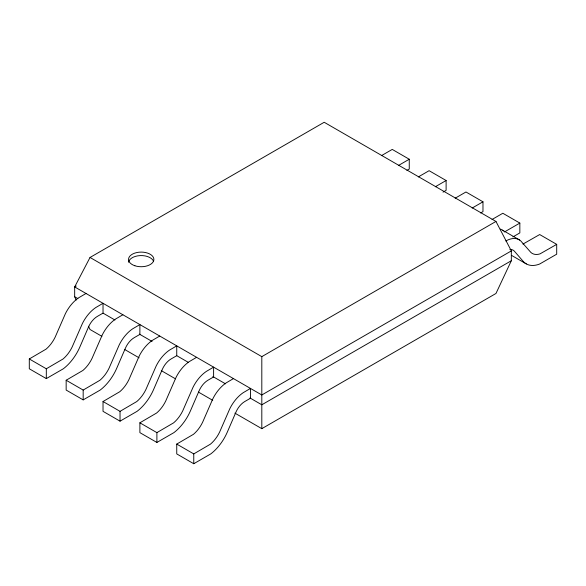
<?xml version="1.0" encoding="UTF-8"?>
<svg xmlns="http://www.w3.org/2000/svg" width="586" height="586" viewBox="0 0 586 586"><rect width="100%" height="100%" fill="white"/><g stroke="black" fill="none" stroke-linecap="round" stroke-linejoin="round"><path stroke-width="0.88" d="M76.202 300.025L74.671 296.75L74.671 286.928L90.032 257.459L324.19 122.269L495.968 221.442L511.329 250.911L511.329 260.733L495.968 293.476L261.81 428.666L234.898 413.13M76.253 286.012L74.671 286.928L261.81 394.971L511.329 250.911M86.01 293.476L78.773 297.717A27.015 15.595 -60 0 0 65.361 313.766L55.157 337.148A22.729 13.119 -60 0 1 46.045 349.161L29.3 358.962L29.3 368.784L46.316 378.607L63.325 368.784A34.764 20.07 -60 0 0 79.894 346.919L88.537 326.937A14.972 8.644 -60 0 1 97.349 316.396L103.026 313.122L103.026 303.299L95.789 307.54A27.015 15.595 -60 0 0 82.37 323.589L72.166 346.971A22.729 13.119 -60 0 1 63.061 358.984L46.316 368.784L29.3 358.962M381.449 155.649L392.239 149.415L409.255 159.238L409.255 169.061L406.933 170.401M122.87 314.755L115.64 319.004A27.015 15.595 -60 0 0 102.22 335.046L92.017 358.427A22.729 13.119 -60 0 1 82.912 370.447L66.159 380.241L66.159 390.064L83.175 399.886L100.184 390.064A34.764 20.07 -60 0 0 116.753 368.198L125.397 348.216A14.972 8.644 -60 0 1 134.216 337.675L139.886 334.401L139.886 324.578L132.648 328.827A27.015 15.595 -60 0 0 119.229 344.868L109.025 368.25A22.729 13.119 -60 0 1 99.92 380.27L83.175 390.064L66.159 380.241M398.465 165.472L409.255 159.238M418.309 176.928L429.106 170.694L446.114 180.517L446.114 190.34L443.023 192.127M159.729 336.042L152.499 340.283A27.015 15.595 -60 0 0 139.08 356.325L128.876 379.713A22.729 13.119 -60 0 1 119.771 391.726L103.026 401.52L103.026 411.343L120.035 421.166L137.051 411.343A34.764 20.07 -60 0 0 153.62 389.478L162.263 369.495A14.972 8.644 -60 0 1 171.075 358.962L176.745 355.687L176.745 345.865L169.508 350.106A27.015 15.595 -60 0 0 156.096 366.147L145.892 389.529A22.729 13.119 -60 0 1 136.78 401.549L120.035 411.343L103.026 401.52M435.325 186.751L446.114 180.517M455.175 198.207L465.965 191.981L482.974 201.804L482.974 211.627L480.659 212.967M196.596 357.321L189.359 361.562A27.015 15.595 -60 0 0 175.939 377.611L165.735 400.992A22.729 13.119 -60 0 1 156.63 413.005L139.886 422.806L139.886 432.629L156.894 442.452L173.91 432.629A34.764 20.07 -60 0 0 190.479 410.764L199.123 390.781A14.972 8.644 -60 0 1 207.935 380.241L213.604 376.966L213.604 367.144L206.375 371.385A27.015 15.595 -60 0 0 192.955 387.434L182.751 410.815A22.729 13.119 -60 0 1 173.646 422.828L156.894 432.629L139.886 422.806M472.184 208.03L482.974 201.804M492.035 219.494L502.825 213.26L519.841 223.083L519.841 232.906L512.882 236.927M90.032 257.459L261.81 356.64L495.968 221.442M233.455 378.6L226.218 382.848A27.015 15.595 -60 0 0 212.806 398.89L202.602 422.272A22.729 13.119 -60 0 1 193.49 434.292L176.745 444.085L176.745 453.908L193.761 463.731L210.77 453.908A34.764 20.07 -60 0 0 227.339 432.043L235.982 412.061A14.972 8.644 -60 0 1 244.794 401.52L250.471 398.246L250.471 388.423L243.234 392.671A27.015 15.595 -60 0 0 229.815 408.713L219.611 432.094A22.729 13.119 -60 0 1 210.506 444.115L193.761 453.908L176.745 444.085M504.421 231.983L519.841 223.083M511.329 260.733L261.81 404.794L249.966 397.96M509.879 249.49A14.972 8.644 -60 0 1 514.471 251.277L523.115 261.275A34.764 20.07 -60 0 0 539.684 264.008L556.7 254.185L556.7 244.362L539.955 253.906A22.729 13.119 -60 0 1 530.843 252.405L520.639 240.809A27.015 15.595 -60 0 0 507.227 240.253L505.835 240.993M522.939 244.084L539.684 234.547L556.7 244.362M502.605 230.203L519.621 240.026M511.644 255.437L526.338 263.92M74.671 296.75L77.828 298.574M103.092 313.166L114.937 320M139.417 334.13L152.052 341.426M176.532 355.563L188.377 362.397M212.85 376.534L225.485 383.823M101.905 336.349L90.032 329.493L88.493 326.219M124.862 349.6L139.109 357.826M161.275 370.623L175.522 378.849M198.478 392.107L212.733 400.333M261.81 356.64L261.81 428.666M193.761 453.908L193.761 463.731M156.894 432.629L156.894 442.452M120.035 411.343L120.035 421.166M83.175 390.064L83.175 399.886M46.316 368.784L46.316 378.607M128.576 262.25A12.672 7.318 0 0 1 140.098 255.599A12.672 7.318 0 0 1 153.444 260.99M500.298 229.111A27.015 15.595 -60 0 1 503.63 230.987M134.868 265.751A12.672 7.318 0 0 0 153.876 259.415A12.672 7.318 0 0 0 134.868 253.079A12.672 7.318 0 0 0 134.868 265.751"/></g></svg>
